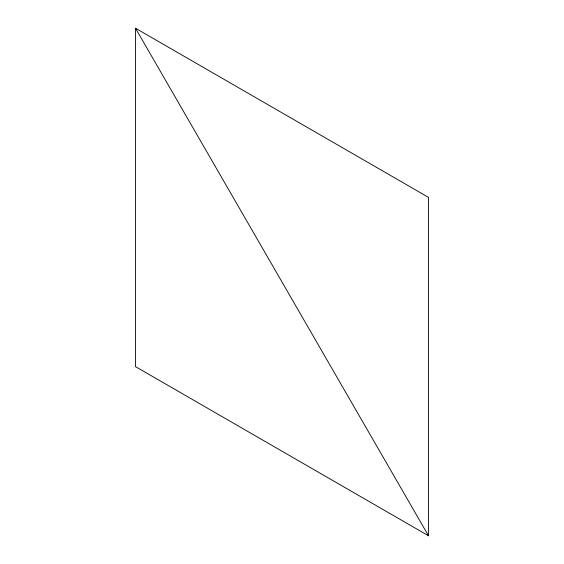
<?xml version="1.0" encoding="UTF-8"?>
<svg xmlns="http://www.w3.org/2000/svg" width="564" height="564" viewBox="0 0 564 564"><rect width="100%" height="100%" fill="white"/><g stroke="black" fill="none" stroke-linecap="round" stroke-linejoin="round"><path stroke-width="0.85" d="M135.466 28.2L428.534 197.4L428.534 535.8L135.466 366.6L135.466 28.2L428.534 535.8"/></g></svg>
